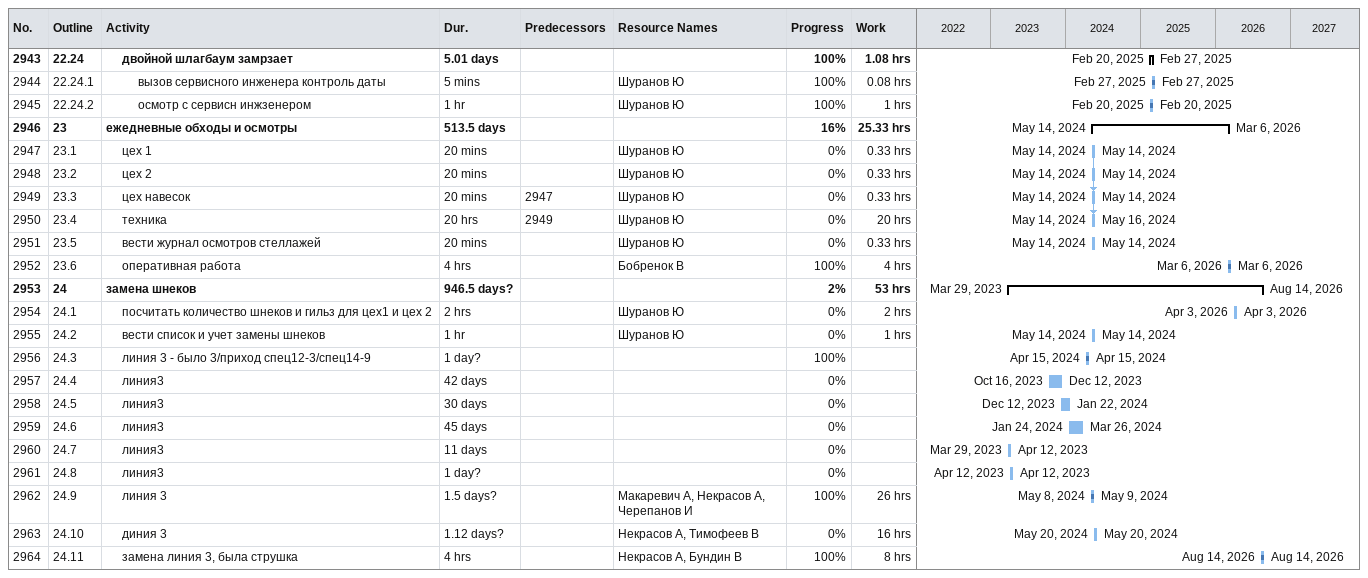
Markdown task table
| ID | WBS | Task | Duration | Start | Finish | Predecessors | Resources | % complete | Work (h) |
|---|---|---|---|---|---|---|---|---|---|
| 2943 | 22.24 | **двойной шлагбаум замрзает** | 5.01d | 2025-02-20 | 2025-02-27 |  |  | 100 | 1.08 |
| 2944 | 22.24.1 | вызов сервисного инженера контроль даты | 5min | 2025-02-27 | 2025-02-27 |  | Шуранов Ю | 100 | 0.08 |
| 2945 | 22.24.2 | осмотр с сервисн инжзенером | 1h | 2025-02-20 | 2025-02-20 |  | Шуранов Ю | 100 | 1 |
| 2946 | 23 | **ежедневные обходы и осмотры** | 513.5d | 2024-05-14 | 2026-03-06 |  |  | 16 | 25.33 |
| 2947 | 23.1 | цех 1 | 20min | 2024-05-14 | 2024-05-14 |  | Шуранов Ю | 0 | 0.33 |
| 2948 | 23.2 | цех 2 | 20min | 2024-05-14 | 2024-05-14 |  | Шуранов Ю | 0 | 0.33 |
| 2949 | 23.3 | цех навесок | 20min | 2024-05-14 | 2024-05-14 | 2947 | Шуранов Ю | 0 | 0.33 |
| 2950 | 23.4 | техника | 20h | 2024-05-14 | 2024-05-16 | 2949 | Шуранов Ю | 0 | 20 |
| 2951 | 23.5 | вести журнал осмотров стеллажей | 20min | 2024-05-14 | 2024-05-14 |  | Шуранов Ю | 0 | 0.33 |
| 2952 | 23.6 | оперативная работа | 4h | 2026-03-06 | 2026-03-06 |  | Бобренок В | 100 | 4 |
| 2953 | 24 | **замена шнеков** | 946.5d? | 2023-03-29 | 2026-08-14 |  |  | 2 | 53 |
| 2954 | 24.1 | посчитать количество шнеков и гильз для цех1 и цех 2 | 2h | 2026-04-03 | 2026-04-03 |  | Шуранов Ю | 0 | 2 |
| 2955 | 24.2 | вести список и учет замены шнеков | 1h | 2024-05-14 | 2024-05-14 |  | Шуранов Ю | 0 | 1 |
| 2956 | 24.3 | линия 3 - было 3/приход спец12-3/спец14-9 | 1d? | 2024-04-15 | 2024-04-15 |  |  | 100 |  |
| 2957 | 24.4 | линия3 | 42d | 2023-10-16 | 2023-12-12 |  |  | 0 |  |
| 2958 | 24.5 | линия3 | 30d | 2023-12-12 | 2024-01-22 |  |  | 0 |  |
| 2959 | 24.6 | линия3 | 45d | 2024-01-24 | 2024-03-26 |  |  | 0 |  |
| 2960 | 24.7 | линия3 | 11d | 2023-03-29 | 2023-04-12 |  |  | 0 |  |
| 2961 | 24.8 | линия3 | 1d? | 2023-04-12 | 2023-04-12 |  |  | 0 |  |
| 2962 | 24.9 | линия 3 | 1.5d? | 2024-05-08 | 2024-05-09 |  | Макаревич А, Некрасов А, Черепанов И | 100 | 26 |
| 2963 | 24.10 | диния 3 | 1.12d? | 2024-05-20 | 2024-05-20 |  | Некрасов А, Тимофеев В | 0 | 16 |
| 2964 | 24.11 | замена линия 3, была струшка | 4h | 2026-08-14 | 2026-08-14 |  | Некрасов А, Бундин В | 100 | 8 |
